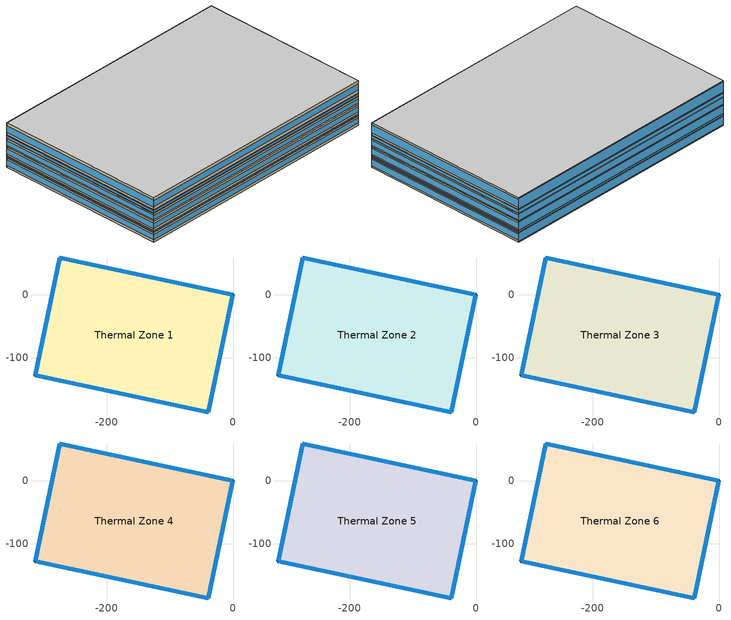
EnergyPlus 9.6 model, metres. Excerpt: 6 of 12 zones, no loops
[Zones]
Thermal Zone 1
 floor ground (ExtSlabCarpet): 0,0 -39.57,-186.16 -314,-127.83 -274.43,58.33 z0
 wall outside (Ext Wall): -314,-127.83 -39.57,-186.16 0,0 -274.43,58.33 -314,-127.83 z0:10.59
 window (Ext Window): -313.99,-127.83 -39.58,-186.16 z2.59:8; -0.01,0 -274.42,58.33 z0.74:9.85; -39.57,-186.15 0,-0.01 z1.8:8.79; -274.43,58.32 -314,-127.82 z2.28:8.31
Thermal Zone 2
 floor to Thermal Zone 1 (Interior Floor): 0,0 -39.57,-186.16 -314,-127.83 -274.43,58.33 z10.59
 wall outside (Ext Wall): -314,-127.83 -39.57,-186.16 0,0 -274.43,58.33 -314,-127.83 z10.59:12.6
 window (Ext Window): -313.99,-127.83 -39.58,-186.16 z11.08:12.11; -0.01,0 -274.42,58.33 z10.73:12.46; -39.57,-186.15 0,-0.01 z10.93:12.26; -274.43,58.32 -314,-127.82 z11.02:12.17
Thermal Zone 3
 floor to Thermal Zone 2 (Interior Floor): 0,0 -39.57,-186.16 -314,-127.83 -274.43,58.33 z12.6
 wall outside (Ext Wall): -314,-127.83 -39.57,-186.16 0,0 -274.43,58.33 -314,-127.83 z12.6:23.02
 window (Ext Window): -313.99,-127.83 -39.58,-186.16 z15.15:20.47; -0.01,0 -274.42,58.33 z13.33:22.29; -39.57,-186.15 0,-0.01 z14.37:21.25; -274.43,58.32 -314,-127.82 z14.84:20.78
Thermal Zone 4
 floor to Thermal Zone 3 (Interior Floor): 0,0 -39.57,-186.16 -314,-127.83 -274.43,58.33 z23.02
 wall outside (Ext Wall): -314,-127.83 -39.57,-186.16 0,0 -274.43,58.33 -314,-127.83 z23.02:31.63
 window (Ext Window): -313.99,-127.83 -39.58,-186.16 z25.13:29.52; -0.01,0 -274.42,58.33 z23.62:31.03; -39.57,-186.15 0,-0.01 z24.48:30.17; -274.43,58.32 -314,-127.82 z24.87:29.78
Thermal Zone 5
 floor to Thermal Zone 4 (Interior Floor): 0,0 -39.57,-186.16 -314,-127.83 -274.43,58.33 z31.63
 wall outside (Ext Wall): -314,-127.83 -39.57,-186.16 0,0 -274.43,58.33 -314,-127.83 z31.63:36.19
 window (Ext Window): -313.99,-127.83 -39.58,-186.16 z32.75:35.07; -0.01,0 -274.42,58.33 z31.95:35.87; -39.57,-186.15 0,-0.01 z32.41:35.41; -274.43,58.32 -314,-127.82 z32.61:35.21
Thermal Zone 6
 floor to Thermal Zone 5 (Interior Floor): 0,0 -39.57,-186.16 -314,-127.83 -274.43,58.33 z36.19
 wall outside (Ext Wall): -314,-127.83 -39.57,-186.16 0,0 -274.43,58.33 -314,-127.83 z36.19:49.6
 window (Ext Window): -313.99,-127.83 -39.58,-186.16 z39.48:46.31; -0.01,0 -274.42,58.33 z37.13:48.66; -39.57,-186.15 0,-0.01 z38.47:47.32; -274.43,58.32 -314,-127.82 z39.07:46.72
 ceiling to Thermal Zone 7 (Interior Ceiling): -274.43,58.33 -314,-127.83 -39.57,-186.16 0,0 z49.6
[Building]
Building 1: North Axis {deg}=-0
[Site:Location]
Washington Dc Dulles IntL Ar: Latitude {deg}=38.98; Longitude {deg}=-77.47; Time Zone {hr}=-5; Elevation {m}=82
[SizingPeriod:DesignDay] Month=7; Day of Month=21; Day Type=SummerDesignDay; Daily Dry-Bulb Temperature Range {deltaC}=14.4; Dry-Bulb Temperature Range Modifier Type=DefaultMultipliers; Barometric Pressure {Pa}=86790; Wind Speed {m/s}=5; Wind Direction {deg}=340; Rain Indicator=No; Snow Indicator=No; Daylight Saving Time Indicator=No; Solar Model Indicator=ASHRAETau; ASHRAE Clear Sky Optical Depth for Beam Irradiance (taub)=0.339; ASHRAE Clear Sky Optical Depth for Diffuse Irradiance (taud)=2.366; Begin Environment Reset Mode=FullResetAtBeginEnvironment
Name | Maximum Dry-Bulb Temperature {C} | Humidity Condition Type | Wetbulb or DewPoint at Maximum Dry-Bulb {C} | Enthalpy at Maximum Dry-Bulb {J/kg}
SALT-LAKE-CITY-IAP Ann Clg .4% Condns DB=>MWB | 36.5 | Wetbulb | 17.1
SALT-LAKE-CITY-IAP Ann Clg .4% Condns DP=>MDB | 22.5 | Dewpoint | 15.6
SALT-LAKE-CITY-IAP Ann Clg .4% Condns Enth=>MDB | 30.8 | Enthalpy |  | 59300
SALT-LAKE-CITY-IAP Ann Clg .4% Condns WB=>MDB | 31.2 | Wetbulb | 19
[Material] Thermal Absorptance=0.9
Name | Roughness | Thickness m | Conductivity W/m-K | Density kg/m3 | Specific Heat J/kg-K | Solar Absorptance | Visible Absorptance
wall concrete | MediumRough | 0.03 | 0.5 | 2243 | 837 | 0.65 | 0.65
Wall Insulation [18] | MediumRough | 0.1693 | 0.049 | 265 | 836.8 | 0.7 | 0.7
F16 Acoustic tile | MediumSmooth | 0.0191 | 0.06 | 368 | 590 | 0.3 | 0.3
M11 100mm lightweight concrete | MediumRough | 0.1016 | 0.53 | 1280 | 840 | 0.5 | 0.5
MAT-CC05 4 HW CONCRETE | Rough | 0.1016 | 1.311 | 2240 | 836.8 | 0.85 | 0.85
[Material:AirGap]
F05 Ceiling air space resistance: Thermal Resistance m2-K/W=0.18
[Material:NoMass]
CP02 CARPET PAD: Roughness=Smooth; Thermal Resistance m2-K/W=0.1; Thermal Absorptance=0.9; Solar Absorptance=0.8; Visible Absorptance=0.8
[WindowMaterial:SimpleGlazingSystem]
Window Material Simple Glazing System: U-Factor W/m2-K=1.8; Solar Heat Gain Coefficient=0.3
[Construction]
Ext Wall: wall concrete, Wall Insulation [18]
Ext Window: Window Material Simple Glazing System
ExtSlabCarpet: MAT-CC05 4 HW CONCRETE, CP02 CARPET PAD
Interior Ceiling: M11 100mm lightweight concrete, F05 Ceiling air space resistance, F16 Acoustic tile
Interior Floor: F16 Acoustic tile, F05 Ceiling air space resistance, M11 100mm lightweight concrete
[Zone]
Thermal Zone 1: 192, 0, 0, 0, , 1, , , , , , Yes
Thermal Zone 2: 192, 0, 0, 10.59, , 1, , , , , , Yes
Thermal Zone 3: 192, 0, 0, 12.6, , 1, , , , , , Yes
Thermal Zone 4: 192, 0, 0, 23.02, , 1, , , , , , Yes
Thermal Zone 5: 192, 0, 0, 31.63, , 1, , , , , , Yes
Thermal Zone 6: 192, 0, 0, 36.19, , 1, , , , , , Yes
[AvailabilityManager:Scheduled] Schedule=Always On Discrete
VAV with Reheat 1 Availability Manager; Air Loop HVAC Outdoor Air System 1 Availability Manager; VAV with Reheat 2 Availability Manager; Air Loop HVAC Outdoor Air System 2 Availability Manager; VAV with Reheat 3 Availability Manager; Air Loop HVAC Outdoor Air System 3 Availability Manager
[Schedule:Constant]
Always On Discrete: Hourly Value=1
